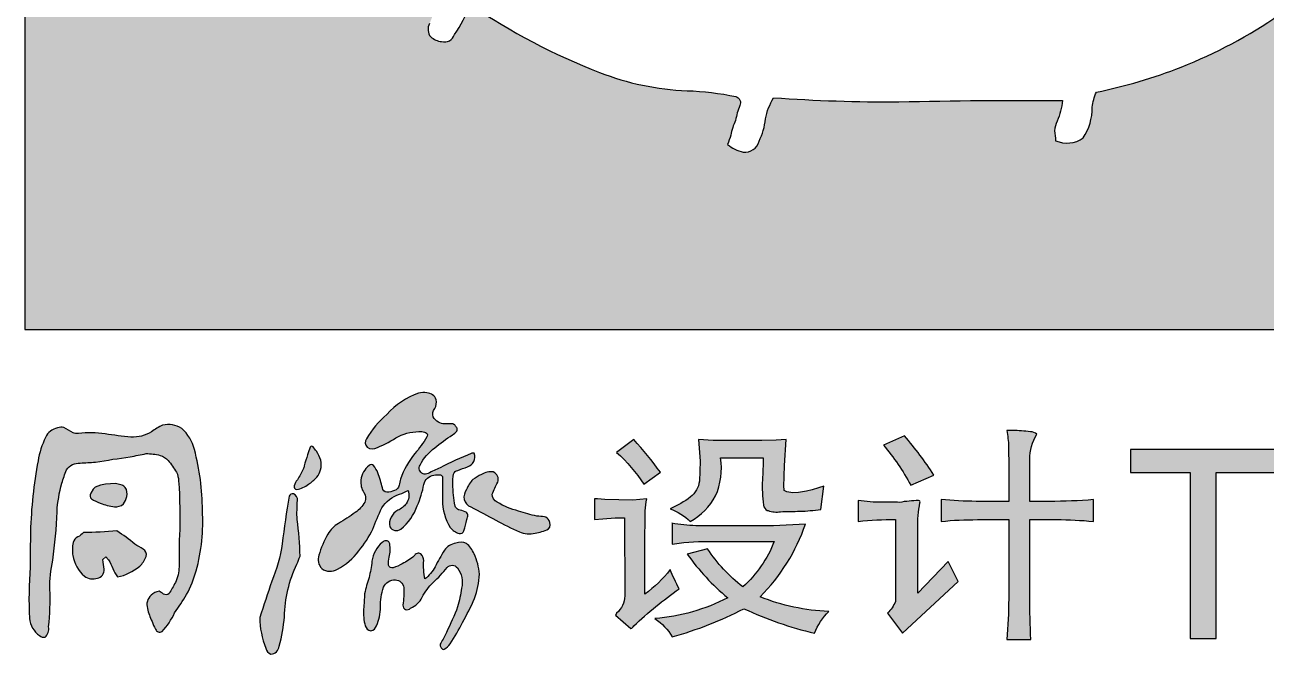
# Model space of a CAD drawing. Extents: x -345393 to -54719, y 203828 to 476815.
# Drawn here: x -267614 to -265719, y 445306 to 446267 of the extents above; entities that cross this region are included whole.
import ezdxf

# ---------------------------------------------------------------- set-up
doc = ezdxf.new("R2010")
doc.units = 0
doc.header["$LTSCALE"] = 1000
doc.header["$MEASUREMENT"] = 0
doc.layers.get('0').update_dxf_attribs({"color": 252, "linetype": 'CONTINUOUS'})
doc.layers.add('图框', color=252, linetype='CONTINUOUS')

# ---------------------------------------------------------------- blocks, each defined once
blk = doc.blocks.new('TJAD_TK_LOGO')
at = {"layer": '图框'}
blk.add_hatch(color=256, dxfattribs=at).paths.add_polyline_path([(0.30881, 0.23874, -0.055111), (0.29784, 0.21796, -0.399817), (0.28891, 0.21309, -0.15154), (0.28133, 0.2164, -0.301448), (0.28053, 0.2256, 0.010306), (0.2893, 0.24801, -0.01851), (0.21581, 0.32957, -0.103184), (0.1567, 0.4231, -0.120959), (0.15591, 0.5005, 0.063512), (0.16829, 0.63755, 0.024265), (0.16327, 0.7157, -0.039016), (0.15889, 0.75855, -0.148803), (0.16723, 0.79521, -0.063522), (0.18987, 0.8185, -0.021561), (0.19907, 0.82694), (0, 0.9887), (0, 0.01362), (1.2, 0.01362), (0.90146, 0.25621, -0.02734), (0.8698, 0.23178, -0.056811), (0.80151, 0.19546, -0.043653), (0.74279, 0.17808, 0.070224), (0.73982, 0.16763, -0.155586), (0.73364, 0.14639, -0.268078), (0.71452, 0.14446, 0.046034), (0.71379, 0.15138, -0.10837), (0.71572, 0.15799, 0.067272), (0.7193, 0.17228, 0.007869), (0.60595, 0.17138, -0.018474), (0.51903, 0.17421, 0.089356), (0.51345, 0.15953, -0.084297), (0.50899, 0.14409, -0.378712), (0.49792, 0.13661, -0.129516), (0.48718, 0.14176, 0.010082), (0.48935, 0.14827, -0.06366), (0.49267, 0.15853, -0.047427), (0.49601, 0.17002, 0.412458), (0.49282, 0.17498, 0.04646), (0.45909, 0.17906, -0.083304), (0.3984, 0.19177, -0.056916)])
h = blk.add_hatch(color=256, dxfattribs=at)
h.paths.add_polyline_path([(0.10873, -0.05491, 0.215782), (0.09553, -0.05275, 0.067417), (0.08779, -0.05724, -0.168397), (0.07232, -0.06076, -0.018722), (0.05574, -0.05869, 0.069135), (0.03714, -0.05842, -0.211583), (0.03218, -0.05714, 0.012327), (0.02711, -0.05422, 0.18165), (0.02269, -0.05457, 0.234564), (0.01449, -0.06074, 0.06939), (0.00916, -0.07729, 0.040114), (0.00395, -0.12645, 0.00862), (0.00375, -0.15091, 0.034302), (0.00327, -0.1865, 0.240525), (0.0113, -0.19919, 0.151405), (0.01402, -0.19955, 0.254247), (0.01649, -0.19239, 0.038225), (0.01739, -0.1663, -0.061608), (0.01937, -0.14627, 0.026815), (0.02232, -0.11266, -0.054652), (0.02568, -0.09285, -0.028262), (0.0289, -0.08353, -0.253686), (0.03845, -0.0789, 0.007206), (0.0489, -0.07823, -0.006599), (0.07291, -0.07455, 0.009999), (0.08406, -0.07232, -0.062381), (0.09343, -0.0735, -0.15567), (0.09932, -0.0771, -0.051163), (0.10517, -0.0853, -0.102101), (0.10655, -0.0911, -0.03095), (0.10716, -0.12911, 0.010088), (0.1069, -0.15035, -0.131285), (0.10385, -0.16266, -0.019629), (0.10055, -0.16832, -0.485137), (0.0962, -0.16962, 0.001583), (0.09304, -0.16774, 0.165296), (0.08754, -0.17043, 0.24859), (0.0847, -0.17846, 0.066176), (0.08819, -0.18856, 0.038595), (0.09085, -0.19449, 0.378365), (0.09511, -0.19569, 0.077759), (0.10383, -0.18264, 0.016012), (0.1121, -0.17001, 0.054651), (0.1183, -0.15521, 0.087206), (0.12308, -0.11158, 0.064902), (0.11732, -0.06845, 0.144064)])
h.paths.add_polyline_path([(0.06293, -0.0931), (0.05587, -0.09345), (0.05255, -0.09416), (0.04865, -0.09568), (0.04733, -0.09705), (0.04569, -0.09985, 0.333571), (0.04615, -0.10377, 0.045952), (0.0523, -0.10668, 0.064784), (0.06222, -0.1092, 0.210865), (0.06838, -0.10722, 0.127927), (0.0706, -0.102, 0.211886), (0.06964, -0.09583, 0.12013), (0.06739, -0.09414)], flags=17)
h.paths.add_polyline_path([(0.05801, -0.14597, -0.039434), (0.06091, -0.15198, 0.054133), (0.06417, -0.15783, 0.123184), (0.07961, -0.15038, 0.140353), (0.08419, -0.14293, 0.284617), (0.08279, -0.13908, -0.012464), (0.07634, -0.13501, 0.016141), (0.06387, -0.12585, -0.029736), (0.04059, -0.1269, -0.149024), (0.03671, -0.12998, 0.190304), (0.03354, -0.13396, 0.089845), (0.03323, -0.14305, 0.171078), (0.04134, -0.15721, 0.249801), (0.05028, -0.15864, 0.378768), (0.05496, -0.15291, 0.031236), (0.05396, -0.14582), (0.05606, -0.14387)], flags=17)
h.paths.add_polyline_path([(0.1936, -0.08079, -0.130766), (0.19291, -0.08319, -0.049), (0.18892, -0.09044, 0.175351), (0.18666, -0.09554, 0.389375), (0.18856, -0.09712, 0.146359), (0.19656, -0.09355, 0.079034), (0.20238, -0.08857, 0.101244), (0.20504, -0.08357, 0.132531), (0.20509, -0.07695, 0.067751), (0.20313, -0.07222, 0.050259), (0.19962, -0.06756, 0.454265), (0.19802, -0.06776, 0.06765), (0.19603, -0.07314, 0.007561)])
h.paths.add_polyline_path([(0.189, -0.10405, 0.313541), (0.18617, -0.10017, 0.335576), (0.18324, -0.10182, 0.015792), (0.17845, -0.13487, -0.057755), (0.17122, -0.16083, 0.000363), (0.16282, -0.18592, 0.094511), (0.1671, -0.20717, 0.230423), (0.17048, -0.2113, 0.369117), (0.17636, -0.2058, 0.039319), (0.18004, -0.1854, -0.109188), (0.18865, -0.14886, 0.00425), (0.19075, -0.14342, 0.032369), (0.18872, -0.11801, -0.025515)])
h.paths.add_polyline_path([(0.25102, -0.04521, 0.093827), (0.23626, -0.06331, 0.302072), (0.23734, -0.06786, 0.296548), (0.24437, -0.06812, 0.04254), (0.25901, -0.06043, -0.129019), (0.27527, -0.05713, -0.117204), (0.27854, -0.05807, -0.328405), (0.27863, -0.06082, -0.051459), (0.27028, -0.07234, 0.085646), (0.26041, -0.08997, 0.031903), (0.25968, -0.09323, -0.315533), (0.2562, -0.09791, -0.134544), (0.25087, -0.09904, -0.408117), (0.24789, -0.09607, 0.035639), (0.24446, -0.08508, 0.084333), (0.24163, -0.08058, 0.358627), (0.239, -0.08019, 0.227473), (0.23293, -0.09196, 0.148882), (0.23501, -0.09939, -0.254787), (0.23576, -0.10589, -0.110418), (0.22904, -0.11309, -0.032156), (0.21733, -0.12074, 0.122106), (0.21017, -0.12795, 0.074479), (0.20351, -0.14426, 0.233421), (0.20583, -0.15203, 0.316166), (0.21674, -0.15233, 0.122903), (0.23149, -0.13972, 0.056501), (0.2413, -0.12461, -0.025506), (0.24744, -0.10996, -0.174643), (0.25974, -0.10056, 0.004602), (0.26569, -0.09791, -0.251477), (0.26433, -0.10705, -0.130218), (0.2586, -0.1116, 0.16089), (0.25394, -0.11648, 0.172735), (0.25297, -0.123, 0.448793), (0.26068, -0.12462, 0.141971), (0.27201, -0.10857, 0.057248), (0.27645, -0.09448, -0.334885), (0.28355, -0.0873, -0.076773), (0.28765, -0.08706, -0.545841), (0.28944, -0.08936, -0.008092), (0.28947, -0.10449, 0.139136), (0.2949, -0.12355, 0.144746), (0.30102, -0.12771, 0.355116), (0.30413, -0.12627, 0.046986), (0.30639, -0.118, 0.052614), (0.30719, -0.11484, 0.237681), (0.30569, -0.11282, 0.025436), (0.30154, -0.11144, -0.354836), (0.29798, -0.10747, -0.049448), (0.29676, -0.09347, -0.035628), (0.29688, -0.08834, -0.387964), (0.30011, -0.08395, -0.009611), (0.30707, -0.08144, 0.187317), (0.31131, -0.07779, 0.232403), (0.31149, -0.07214, 0.143525), (0.31048, -0.07193, 0.022411), (0.28787, -0.08211, -0.00319), (0.27951, -0.08605, -0.206179), (0.27602, -0.08631, -0.165764), (0.2735, -0.0838, -0.217969), (0.27396, -0.08024, -0.110096), (0.28414, -0.06838, -0.031862), (0.29641, -0.05943, 0.078929), (0.29938, -0.05673, 0.264707), (0.29958, -0.05476, 0.034215), (0.29797, -0.05249, 0.174735), (0.29567, -0.0516, 0.001752), (0.29173, -0.05176, -0.177458), (0.28672, -0.05046, -0.140307), (0.28313, -0.04688, -0.275752), (0.28421, -0.04116, 0.167681), (0.28518, -0.03499, 0.301407), (0.27875, -0.03022, 0.08311), (0.27295, -0.03039, 0.130737)])
h.paths.add_polyline_path([(0.32652, -0.11847, 0.027579), (0.34335, -0.12668, 0.154526), (0.35366, -0.12749, 0.082415), (0.36305, -0.12456, 0.312986), (0.36339, -0.11874, 0.221824), (0.36023, -0.11605, 0.031656), (0.35497, -0.11576, -0.00721), (0.34222, -0.11217, -0.071904), (0.32742, -0.10602, -0.267193), (0.32396, -0.10047, -0.023267), (0.32783, -0.09218, 0.395574), (0.32474, -0.08508, 0.188464), (0.31659, -0.0869, 0.051998), (0.31067, -0.09021, 0.108508), (0.30624, -0.09716, 0.200123), (0.30448, -0.10411, 0.191616), (0.30784, -0.10864, -0.01282)])
h.paths.add_polyline_path([(0.30608, -0.13452, 0.188222), (0.29868, -0.13444, 0.20573), (0.29086, -0.13934, 0.018376), (0.28523, -0.14924, -0.117409), (0.27726, -0.15919, -0.060927), (0.27652, -0.14647, 0.215117), (0.27449, -0.14189, 0.470033), (0.26991, -0.14327, -0.045545), (0.26161, -0.14865, -0.074224), (0.25533, -0.15138, -0.568137), (0.25204, -0.14853, -0.07678), (0.25261, -0.1441, 0.100197), (0.25291, -0.13462, 0.387299), (0.25016, -0.1327, 0.118665), (0.24778, -0.13382, 0.185429), (0.24063, -0.14689, -0.018374), (0.23868, -0.15828, 0.026924), (0.2355, -0.1694, -0.013447), (0.23485, -0.18001, 0.097057), (0.23614, -0.1921, 0.277047), (0.23979, -0.19511, 0.192921), (0.24295, -0.19325, 0.125735), (0.24645, -0.17965, -0.084178), (0.24859, -0.16484, -0.292454), (0.2566, -0.15981, -0.427415), (0.26267, -0.16618, -0.039723), (0.26209, -0.17726, 0.744354), (0.26739, -0.1794, 0.173973), (0.27532, -0.17211, -0.079593), (0.28307, -0.16154, 0.037997), (0.29227, -0.15177, -0.536451), (0.30021, -0.15191, -0.220641), (0.30271, -0.16567, -0.033334), (0.30002, -0.17849, -0.02197), (0.29224, -0.19619, -0.036413), (0.28804, -0.20418, 0.059035), (0.2879, -0.20461, 0.221247), (0.28943, -0.20774, 0.229092), (0.29073, -0.20794, 0.104052), (0.29378, -0.20555, 0.039622), (0.30341, -0.1893, 0.031663), (0.31161, -0.17279, 0.083922), (0.31512, -0.15585, 0.095464), (0.3114, -0.14182, 0.118136)])
h.paths.add_polyline_path([(0.4291, -0.09353), (0.44053, -0.08526, 0.028783), (0.42211, -0.06266), (0.41019, -0.07147, -0.06685)])
h.paths.add_polyline_path([(0.42146, -0.10468), (0.40216, -0.10424), (0.39689, -0.1036), (0.3948, -0.1036), (0.3948, -0.11808), (0.40067, -0.11756), (0.40921, -0.11688), (0.41579, -0.11682), (0.41581, -0.17089, -0.223037), (0.41019, -0.18294, -0.003297), (0.4095, -0.1842), (0.42002, -0.19363, 0.201777), (0.42211, -0.19175, -0.033526), (0.45364, -0.16593, -0.02738), (0.44733, -0.15271, -0.067274), (0.42982, -0.16972, -0.004515), (0.43005, -0.11204, -0.051491), (0.43122, -0.1036)])
h.paths.add_polyline_path([(0.46807, -0.07755), (0.4676, -0.0915, -0.202539), (0.4614, -0.10236, -0.066868), (0.44733, -0.11051, -0.101276), (0.46132, -0.11934, 0.145344), (0.47883, -0.10169, 0.140249), (0.48235, -0.07526, -0.003162), (0.51176, -0.07526, -0.016144), (0.51129, -0.09062, 0.052901), (0.51222, -0.1087, 0.214665), (0.51458, -0.1118, 0.093296), (0.51526, -0.11177, 0.137117), (0.52383, -0.11261, 0.000424), (0.53728, -0.11228, 0.022294), (0.55168, -0.11115), (0.55378, -0.09479), (0.55018, -0.09606), (0.54575, -0.09745), (0.54187, -0.09845), (0.53626, -0.0994), (0.53235, -0.09952), (0.52659, -0.0985), (0.52611, -0.09634), (0.52663, -0.08054), (0.52787, -0.06266), (0.52081, -0.06308), (0.51093, -0.06329), (0.49811, -0.0633), (0.48593, -0.0633), (0.47708, -0.06322), (0.46694, -0.06266)])
h.paths.add_polyline_path([(0.50564, -0.12249, -0.002263), (0.46519, -0.12238, -0.028919), (0.44874, -0.12067), (0.44874, -0.13509), (0.45682, -0.13396), (0.46696, -0.13323, -0.001197), (0.50121, -0.13318, 0.000411), (0.51947, -0.13318, -0.117897), (0.49774, -0.16467, -0.081518), (0.47324, -0.13823), (0.45923, -0.14199, 0.067412), (0.48726, -0.17222, -0.099344), (0.43681, -0.1867, -0.117302), (0.44874, -0.1993, 0.051291), (0.49846, -0.17979, 0.052048), (0.54747, -0.19677, -0.102524), (0.55727, -0.18168, -0.086164), (0.50967, -0.1716, 0.112398), (0.54117, -0.12122, -0.018709)])
h.paths.add_polyline_path([(0.60357, -0.11808), (0.60357, -0.17474, -0.094232), (0.59799, -0.18294), (0.60848, -0.19677), (0.64699, -0.16088), (0.64, -0.14704), (0.61899, -0.16907), (0.619, -0.12415, -0.058001), (0.62065, -0.10566, 0.319569), (0.61987, -0.10491, 0.045142), (0.60635, -0.10616, 0.020451), (0.59438, -0.10608, -0.034776), (0.57766, -0.10486), (0.57766, -0.11934, -0.030546)])
h.paths.add_polyline_path([(0.60988, -0.06013), (0.59518, -0.06644, -0.049542), (0.61409, -0.09414), (0.6302, -0.08721, 0.030356)])
h.paths.add_polyline_path([(0.65953, -0.10544, -0.019379), (0.6351, -0.10422), (0.6351, -0.11934, -0.02608), (0.6603, -0.11811), (0.68202, -0.11808), (0.68201, -0.17288, -0.021278), (0.68061, -0.20118), (0.69744, -0.20118, -0.017067), (0.69672, -0.1716), (0.69672, -0.11808), (0.71484, -0.11808, -0.024313), (0.74086, -0.11934), (0.74086, -0.10422, -0.018656), (0.71028, -0.10548), (0.69672, -0.10548), (0.69672, -0.07652, -0.143011), (0.70162, -0.05889, 0.162811), (0.69702, -0.05723, 0.035376), (0.68467, -0.0564, 0.004148), (0.68061, -0.05637, -0.046173), (0.68193, -0.06752, -0.00345), (0.68202, -0.10548, -0.001359)])
h.paths.add_polyline_path([(0.76652, -0.06949), (0.76652, -0.08539), (0.80784, -0.08539), (0.80784, -0.20041), (0.82572, -0.20041), (0.82572, -0.08539), (0.86704, -0.08539), (0.86704, -0.06949)])
h.paths.add_polyline_path([(0.93015, -0.15693, -0.040499), (0.92914, -0.17436, -0.3078), (0.91502, -0.18754, -0.189438), (0.89731, -0.18447, -0.186489), (0.88996, -0.17209, -0.07743), (0.88937, -0.158), (0.87229, -0.158, 0.198241), (0.8816, -0.19383, 0.214326), (0.9098, -0.20387, 0.249549), (0.9415, -0.19073, 0.135294), (0.94802, -0.16413), (0.94802, -0.06949), (0.93015, -0.06949)])
h.paths.add_polyline_path([(1.02845, -0.06949), (1.00882, -0.06949), (0.96019, -0.20041), (0.9786, -0.20041), (0.99256, -0.1613), (1.04408, -0.1613), (1.05795, -0.20041), (1.07724, -0.20041)])
h.paths.add_polyline_path([(1.01859, -0.08824), (1.03886, -0.14601), (0.99805, -0.14601)], flags=16)
h.paths.add_polyline_path([(1.09077, -0.06949), (1.09077, -0.20041), (1.13993, -0.20041, 0.229129), (1.18201, -0.18269, 0.179316), (1.19708, -0.13429, 0.181564), (1.18256, -0.08585, 0.220204), (1.14063, -0.06949)])
h.paths.add_polyline_path([(1.10855, -0.0846), (1.13914, -0.0846, -0.337188), (1.17463, -0.1078, -0.124189), (1.1773, -0.15172, -0.40123), (1.13914, -0.18442), (1.10855, -0.18442)], flags=16)
for points in [[(0, 0.9887), (0, 0.01362), (1.2, 0.01362)], [(0.86704, -0.06949), (0.76652, -0.06949), (0.76652, -0.08539), (0.80784, -0.08539), (0.80784, -0.20041), (0.82572, -0.20041), (0.82572, -0.08539), (0.86704, -0.08539)]]:
    blk.add_lwpolyline(points, close=True, dxfattribs=at)
for points in [[(0.28053, 0.2256, 0.301448), (0.28133, 0.2164, 0.15154), (0.28891, 0.21309, 0.399817), (0.29784, 0.21796, 0.055111), (0.30881, 0.23874, 0.056916), (0.3984, 0.19177, 0.083304), (0.45909, 0.17906, -0.046418), (0.49278, 0.17499, -0.509372), (0.49554, 0.1688, 0.042269), (0.49267, 0.15853, 0.06366), (0.48935, 0.14827, -0.010082), (0.48718, 0.14176, 0.129516), (0.49792, 0.13661, 0.378712), (0.50899, 0.14409, 0.084297), (0.51345, 0.15953, -0.089356), (0.51903, 0.17421, 0.018474), (0.60595, 0.17138, -0.007869), (0.7193, 0.17228, -0.067272), (0.71572, 0.15799, 0.10837), (0.71379, 0.15138, -0.046034), (0.71452, 0.14446, 0.268078), (0.73364, 0.14639, 0.155586), (0.73982, 0.16763, -0.070224), (0.74279, 0.17808, 0.043653), (0.80151, 0.19546, 0.056811), (0.8698, 0.23178, 0.042991)], [(0.60988, -0.06013), (0.59518, -0.06644, -0.049542), (0.61409, -0.09414), (0.6302, -0.08721, 0.030356), (0.60988, -0.06013, -0.367543)], [(0.70162, -0.05889, 0.162811), (0.69702, -0.05723, 0.035376), (0.68467, -0.0564, 0.004148), (0.68061, -0.05637, -0.046173), (0.68193, -0.06752, -0.00345), (0.68202, -0.10548, -0.001359), (0.65953, -0.10544, -0.019379), (0.6351, -0.10422), (0.6351, -0.11934, -0.02608), (0.6603, -0.11811), (0.68202, -0.11808), (0.68201, -0.17288, -0.021278), (0.68061, -0.20118), (0.69744, -0.20118, -0.017067), (0.69672, -0.1716), (0.69672, -0.11808), (0.71506, -0.11808, -0.024106), (0.74086, -0.11934), (0.74086, -0.10422, -0.018656), (0.71028, -0.10548), (0.69672, -0.10548), (0.69672, -0.07652, -0.143011), (0.70162, -0.05889, -0.556347)], [(0.1979, -0.06797, 0.064778), (0.19603, -0.07314, 0.007561), (0.1936, -0.08079, -0.130766), (0.19291, -0.08319, -0.049), (0.18892, -0.09044, 0.145283), (0.18678, -0.09459, 0.551757), (0.18856, -0.09712, 0.146359), (0.19656, -0.09355, 0.079034), (0.20238, -0.08857, 0.101244), (0.20504, -0.08357, 0.132531), (0.20509, -0.07695, 0.09128), (0.20217, -0.07073, 0.033188), (0.19977, -0.06772, 0.58845), (0.1979, -0.06797, 1.283189)], [(0.44053, -0.08526, 0.028783), (0.42211, -0.06266), (0.41019, -0.07147, -0.06685), (0.4291, -0.09353), (0.44053, -0.08526)], [(0.32396, -0.10047, -0.023267), (0.32783, -0.09218, 0.395574), (0.32474, -0.08508, 0.188464), (0.31659, -0.0869, 0.051998), (0.31067, -0.09021, 0.108508), (0.30624, -0.09716, 0.200123), (0.30448, -0.10411, 0.239968), (0.3091, -0.10926, -0.011966), (0.32652, -0.11847, 0.026796), (0.34286, -0.12647, 0.16248), (0.35366, -0.12749, 0.082415), (0.36305, -0.12456, 0.312986), (0.36339, -0.11874, 0.221824), (0.36023, -0.11605, 0.031656), (0.35497, -0.11576, -0.00721), (0.34222, -0.11217, -0.071904), (0.32742, -0.10602, -0.267193), (0.32396, -0.10047, -1.034673)], [(0.06739, -0.09414), (0.06293, -0.0931), (0.05587, -0.09345), (0.05255, -0.09416), (0.04865, -0.09568), (0.04733, -0.09705), (0.04569, -0.09985), (0.04569, -0.09985, 0.333571), (0.04615, -0.10377, 0.045952), (0.0523, -0.10668, 0.064784), (0.06222, -0.1092, 0.210865), (0.06838, -0.10722, 0.127927), (0.0706, -0.102, 0.211886), (0.06964, -0.09583, 0.12013), (0.06739, -0.09414, 0.205248)], [(0.18324, -0.10182, 0.015792), (0.17845, -0.13487, -0.057755), (0.17122, -0.16083, 0.000363), (0.16282, -0.18592, 0.094511), (0.1671, -0.20717, 0.230423), (0.17048, -0.2113, 0.369117), (0.17636, -0.2058, 0.039319), (0.18004, -0.1854, -0.109188), (0.18865, -0.14886, 0.00425), (0.19075, -0.14342, 0.032369), (0.18872, -0.11801, -0.024093), (0.18895, -0.10482, 0.365167), (0.18617, -0.10017, 0.335576), (0.18324, -0.10182, -4.82272)], [(0.43122, -0.1036), (0.42146, -0.10468), (0.40216, -0.10424), (0.39689, -0.1036), (0.3948, -0.1036), (0.3948, -0.1036), (0.3948, -0.11808), (0.40067, -0.11756), (0.40921, -0.11688), (0.41579, -0.11682), (0.41581, -0.17096, -0.221898), (0.41019, -0.18294, -0.003297), (0.4095, -0.1842), (0.42002, -0.19363, 0.201777), (0.42211, -0.19175, -0.033526), (0.45364, -0.16593, -0.02738), (0.44733, -0.15271, -0.067274), (0.42982, -0.16972, -0.004515), (0.43005, -0.11204, -0.051491), (0.43122, -0.1036, 1.276431)], [(0.04059, -0.1269), (0.04059, -0.1269, -0.149024), (0.03671, -0.12998, 0.190304), (0.03354, -0.13396, 0.089845), (0.03323, -0.14305, 0.171078), (0.04134, -0.15721, 0.249801), (0.05028, -0.15864, 0.403637), (0.05492, -0.15243, 0.029133), (0.05396, -0.14582), (0.05606, -0.14387), (0.05801, -0.14597, -0.039434), (0.06091, -0.15198, 0.054133), (0.06417, -0.15783, 0.123184), (0.07961, -0.15038, 0.129726), (0.084, -0.14357, 0.403849), (0.08195, -0.13857, -0.010847), (0.07634, -0.13501, 0.016141), (0.06387, -0.12585, -0.029736), (0.04059, -0.1269, 49.864195)], [(0.44874, -0.12058), (0.44874, -0.13509), (0.45682, -0.13396), (0.46696, -0.13323, -0.001197), (0.50121, -0.13318, 0.000411), (0.51947, -0.13318, -0.117897), (0.49774, -0.16467, -0.081518), (0.47324, -0.13823), (0.45923, -0.14199, 0.067412), (0.48726, -0.17222, -0.099344), (0.43681, -0.1867, -0.117302), (0.44874, -0.1993, 0.051291), (0.49846, -0.17979, 0.052048), (0.54747, -0.19677, -0.102524), (0.55727, -0.18168, -0.086164), (0.50967, -0.1716, 0.112398), (0.54117, -0.12122, -0.018709), (0.50564, -0.12249, -0.002263), (0.46519, -0.12238, -0.029288), (0.44853, -0.12064, -12.247816)], [(0.24778, -0.13382, 0.185682), (0.24063, -0.14691, -0.018341), (0.23868, -0.15828, 0.026924), (0.2355, -0.1694, -0.013447), (0.23485, -0.18001, 0.093363), (0.236, -0.19166, 0.304335), (0.23979, -0.19511, 0.291554), (0.24377, -0.19163, 0.117574), (0.24644, -0.17874, -0.079063), (0.24859, -0.16484, -0.300592), (0.25686, -0.15981, -0.368552), (0.26264, -0.1652, -0.043209), (0.26209, -0.17726, 0.744354), (0.26739, -0.1794, 0.177438), (0.27542, -0.17192, -0.078291), (0.28307, -0.16154, 0.039946), (0.2927, -0.15124, -0.451499), (0.29984, -0.15142, -0.230308), (0.30271, -0.16567, -0.033334), (0.30002, -0.17849, -0.02197), (0.29224, -0.19619, -0.034481), (0.28829, -0.20377, 0.327695), (0.28819, -0.20606, 0.128468), (0.28943, -0.20774, 0.229092), (0.29073, -0.20794, 0.151567), (0.29478, -0.20411, 0.035943), (0.30341, -0.1893, 0.031663), (0.31161, -0.17279, 0.083922), (0.31512, -0.15585, 0.095464), (0.3114, -0.14182, 0.118136), (0.30608, -0.13452, 0.188222), (0.29868, -0.13444, 0.20573), (0.29086, -0.13934, 0.021251), (0.28442, -0.15082, -0.101043), (0.27726, -0.15919, -0.060927), (0.27652, -0.14647, 0.215117), (0.27449, -0.14189, 0.470033), (0.26991, -0.14327, -0.045545), (0.26161, -0.14865, -0.074224), (0.25533, -0.15138, -0.417651), (0.25212, -0.14975, -0.097649), (0.25261, -0.1441, 0.097114), (0.25295, -0.13491, 0.421439), (0.25016, -0.1327, 0.118665), (0.24778, -0.13382, 0.480434)]]:
    blk.add_lwpolyline(points, format="xyb", dxfattribs=at)
for points in [[(0.27295, -0.03039, 0.130737), (0.25102, -0.04521, 0.088699), (0.23688, -0.0622, 0.387064), (0.23734, -0.06786, 0.296548), (0.24437, -0.06812, 0.04254), (0.25901, -0.06043, -0.129019), (0.27527, -0.05713, -0.117204), (0.27854, -0.05807, -0.328405), (0.27863, -0.06082, -0.051459), (0.27028, -0.07234, 0.085646), (0.26041, -0.08997, 0.042347), (0.25953, -0.09431, -0.257362), (0.2562, -0.09791, -0.134544), (0.25087, -0.09904, -0.408117), (0.24789, -0.09607, 0.033303), (0.24473, -0.08578, 0.096312), (0.24163, -0.08058, 0.428215), (0.2386, -0.0805, 0.197066), (0.23302, -0.09069, 0.173607), (0.23501, -0.09939, -0.254787), (0.23576, -0.10589, -0.110418), (0.22904, -0.11309, -0.032156), (0.21733, -0.12074, 0.123756), (0.2101, -0.12807, 0.067355), (0.20389, -0.14276, 0.278531), (0.20583, -0.15203, 0.316166), (0.21674, -0.15233, 0.122903), (0.23149, -0.13972, 0.056501), (0.2413, -0.12461, -0.025506), (0.24744, -0.10996, -0.174643), (0.25974, -0.10056, 0.004602), (0.26569, -0.09791, -0.251477), (0.26433, -0.10705, -0.130218), (0.2586, -0.1116, 0.16089), (0.25394, -0.11648, 0.172735), (0.25297, -0.123, 0.448793), (0.26068, -0.12462, 0.141971), (0.27201, -0.10857, 0.060529), (0.27661, -0.09364, -0.306995), (0.28355, -0.0873, -0.076773), (0.28765, -0.08706, -0.332365), (0.28942, -0.08815, -0.00874), (0.28947, -0.10449, 0.139136), (0.2949, -0.12355, 0.144746), (0.30102, -0.12771, 0.411443), (0.30432, -0.12577, 0.044065), (0.30639, -0.118, 0.052614), (0.30719, -0.11484, 0.288852), (0.30519, -0.11263, 0.027434), (0.3007, -0.11122, -0.22073), (0.29821, -0.10866, -0.053716), (0.29676, -0.09347, -0.048058), (0.29709, -0.08656, -0.264203), (0.30011, -0.08395, -0.009366), (0.30689, -0.0815, 0.189138), (0.31125, -0.0779, 0.23794), (0.31149, -0.07214, 0.298753), (0.30949, -0.07233, 0.021447), (0.28787, -0.08211, -0.00319), (0.27951, -0.08605, -0.206179), (0.27602, -0.08631, -0.165764), (0.2735, -0.0838, -0.217969), (0.27396, -0.08024, -0.110096), (0.28414, -0.06838, -0.031862), (0.29641, -0.05943, 0.078929), (0.29938, -0.05673, 0.347861), (0.29926, -0.05425, 0.026782), (0.29797, -0.05249, 0.206765), (0.29522, -0.05162, 0.001894), (0.29096, -0.0518, -0.151169), (0.28672, -0.05046, -0.140307), (0.28313, -0.04688, -0.275752), (0.28421, -0.04116, 0.167681), (0.28518, -0.03499, 0.301407), (0.27875, -0.03022, 0.08311)], [(0.08406, -0.07232, -0.064608), (0.09376, -0.07358, -0.148081), (0.09932, -0.0771, -0.051163), (0.10517, -0.0853, -0.102101), (0.10655, -0.0911, -0.03095), (0.10716, -0.12911, 0.010316), (0.1069, -0.15083, -0.114991), (0.10436, -0.16169, -0.026322), (0.09994, -0.16927, -0.36855), (0.0962, -0.16962, 0.001583), (0.09304, -0.16774, 0.165296), (0.08754, -0.17043, 0.284311), (0.08496, -0.17964, 0.058684), (0.08819, -0.18856, 0.035482), (0.0906, -0.19402, 0.42388), (0.09511, -0.19569, 0.077759), (0.10383, -0.18264, 0.016012), (0.1121, -0.17001, 0.060529), (0.11877, -0.15356, 0.083781), (0.12308, -0.11158, 0.063229), (0.1176, -0.06953, 0.154163), (0.10873, -0.05491, 0.215782), (0.09553, -0.05275, 0.067417), (0.08779, -0.05724, -0.15511), (0.07357, -0.06087, -0.020128), (0.05574, -0.05869, 0.069135), (0.03714, -0.05842, -0.152007), (0.03342, -0.05791, 0.015393), (0.02711, -0.05422, 0.18165), (0.02269, -0.05457, 0.24442), (0.0143, -0.06113, 0.067673), (0.00916, -0.07729, 0.040114), (0.00395, -0.12645, 0.00862), (0.00375, -0.15091, 0.034302), (0.00327, -0.1865, 0.219688), (0.0102, -0.19848, 0.224662), (0.01402, -0.19955, 0.254247), (0.01649, -0.19239, 0.038225), (0.01739, -0.1663, -0.061608), (0.01937, -0.14627, 0.026815), (0.02232, -0.11266, -0.054652), (0.02568, -0.09285, -0.028262), (0.0289, -0.08353, -0.253686), (0.03845, -0.0789, 0.007206), (0.0489, -0.07823, -0.006599), (0.07291, -0.07455, 0.009999)], [(0.55168, -0.11115), (0.55378, -0.09479), (0.55018, -0.09606), (0.54575, -0.09745), (0.54187, -0.09845), (0.53626, -0.0994), (0.53235, -0.09952), (0.52832, -0.09881), (0.52646, -0.09793), (0.52628, -0.09708), (0.52614, -0.09539), (0.52663, -0.08054), (0.52787, -0.06266), (0.52081, -0.06308), (0.51093, -0.06329), (0.49811, -0.0633), (0.48593, -0.0633), (0.47708, -0.06322), (0.46694, -0.06266), (0.46807, -0.07755), (0.4676, -0.0915, -0.202539), (0.4614, -0.10236, -0.066868), (0.44733, -0.11051, -0.101276), (0.46132, -0.11934, 0.145344), (0.47883, -0.10169, 0.140249), (0.48235, -0.07526, -0.003162), (0.51176, -0.07526), (0.51176, -0.07526, -0.016144), (0.51129, -0.09062, 0.050777), (0.5121, -0.10798, 0.255064), (0.51458, -0.1118, 0.093296), (0.51526, -0.11177, 0.137117), (0.52383, -0.11261, 0.000424), (0.53728, -0.11228, 0.022294)], [(0.57766, -0.10486), (0.57766, -0.11934, -0.030546), (0.60357, -0.11808), (0.60357, -0.17474, -0.094232), (0.59799, -0.18294), (0.60848, -0.19677), (0.64699, -0.16088), (0.64, -0.14704), (0.61899, -0.16907), (0.619, -0.12415, -0.055814), (0.62051, -0.10635, 0.652499), (0.61959, -0.10491, 0.044194), (0.60635, -0.10616, 0.020451), (0.59438, -0.10608, -0.034776)]]:
    blk.add_lwpolyline(points, format="xyb", close=True, dxfattribs=at)

msp = doc.modelspace()

# ---------------------------------------------------------------- block references
at = {"color": 1, "xscale": 2202.171320475987, "yscale": 2202.171320475987, "zscale": 2202.171320475958}
msp.add_blockref('TJAD_TK_LOGO', (-267613.98738, 445771.61681), dxfattribs=at)

doc.saveas('drawing.dxf')
